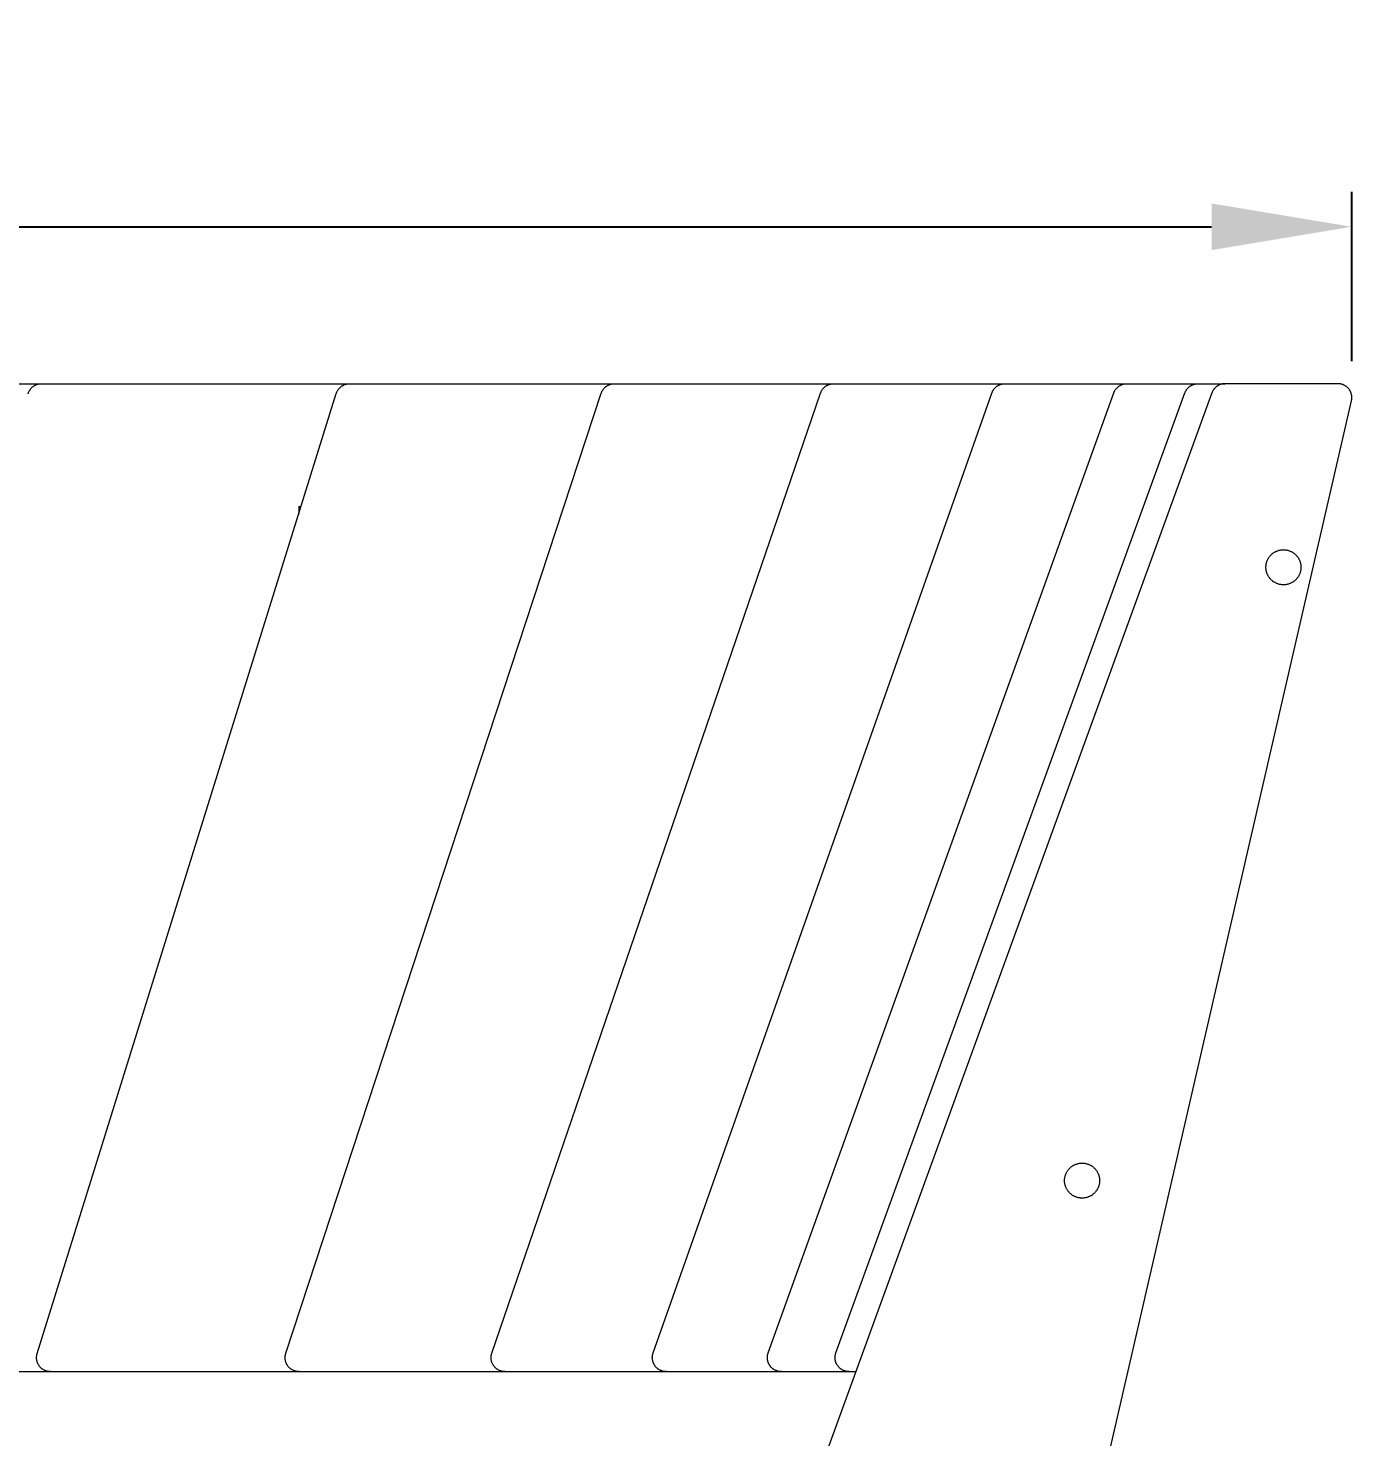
# Model space of a CAD drawing. Header units: millimetres. Extents: x -507 to 4570, y -12 to 3479.
# Drawn here: x 3964.7 to 4342.4, y 3077.3 to 3479.3 of the extents above; entities that cross this region are included whole.
import ezdxf

# ---------------------------------------------------------------- set-up
doc = ezdxf.new("R2010")
doc.units = ezdxf.units.MM
doc.layers.add('ZANO_R', color=7, linetype='Continuous', lineweight=0)
doc.layers.add('ZANO_W', color=1, linetype='Continuous', lineweight=0)
doc.styles.add('Arial', font='arial.ttf')
doc.styles.get("Standard").update_dxf_attribs({"font": 'ARIALUNI.TTF'})
doc.dimstyles.new('pl i ang', dxfattribs={"dimtxt": 50, "dimasz": 50, "dimexe": 1.25, "dimexo": 0.625, "dimgap": 10, "dimtad": 1, "dimtoh": 1, "dimtxsty": 'Standard', "dimcen": 2.5, "dimclrd": 1, "dimclre": 1, "dimclrt": 1, "dimadec": 0, "dimazin": 0, "dimtfac": 1, "dimtmove": 0, "dimatfit": 3, "dimfxl": 1, "dimarcsym": 1})

# ---------------------------------------------------------------- blocks, each defined once
blk = doc.blocks.new('*D456')
at = {"layer": 'ZANO_W', "color": 1, "lineweight": -2}
for p, q in [((2735.29, 3093.87), (2735.29, 3432.59)), ((4342.38, 3384.28), (4342.38, 3432.59)), ((2775.29, 3422.59), (4302.38, 3422.59))]:
    blk.add_line(p, q, dxfattribs=at)
at = {"layer": 'ZANO_W', "color": 1}
for points in [[(2775.29, 3429.25), (2775.29, 3415.92), (2735.29, 3422.59)], [(4302.38, 3415.92), (4302.38, 3429.25), (4342.38, 3422.59)]]:
    blk.add_solid(points, dxfattribs=at)
at = {"layer": 'ZANO_W', "color": 1, "insert": (3538.83, 3453.01), "char_height": 40, "attachment_point": 5, "style": 'Arial'}
blk.add_mtext('1607', dxfattribs=at)

msp = doc.modelspace()

# ---------------------------------------------------------------- linework, layer by layer
at = {"layer": 'ZANO_R'}
for p, q in [((3944.72, 3377.82), (3968.29, 3377.82)), ((3965.3, 3376.19), (3965.39, 3376.3)), ((3965.39, 3376.3), (3965.47, 3376.41)), ((3965.47, 3376.41), (3965.57, 3376.51)), ((3965.57, 3376.51), (3965.66, 3376.61)), ((3965.66, 3376.61), (3965.76, 3376.71)), ((3965.76, 3376.71), (3965.86, 3376.8)), ((3965.86, 3376.8), (3965.97, 3376.9)), ((3965.97, 3376.9), (3966.08, 3376.98)), ((3966.08, 3376.98), (3966.19, 3377.07)), ((3966.19, 3377.07), (3966.3, 3377.15)), ((3966.3, 3377.15), (3966.42, 3377.22)), ((3966.42, 3377.22), (3966.54, 3377.29)), ((3966.54, 3377.29), (3966.66, 3377.36)), ((3966.66, 3377.36), (3966.78, 3377.42)), ((3966.78, 3377.42), (3966.91, 3377.48)), ((3966.91, 3377.48), (3967.04, 3377.54)), ((3967.04, 3377.54), (3967.17, 3377.59)), ((3967.17, 3377.59), (3967.3, 3377.63)), ((3967.3, 3377.63), (3967.43, 3377.67)), ((3967.43, 3377.67), (3967.57, 3377.71)), ((3967.57, 3377.71), (3967.7, 3377.74)), ((3967.7, 3377.74), (3967.84, 3377.76)), ((3967.84, 3377.76), (3967.98, 3377.79)), ((3967.98, 3377.79), (3968.11, 3377.8)), ((3968.11, 3377.8), (3968.25, 3377.82)), ((3968.25, 3377.82), (3968.39, 3377.82)), ((3968.29, 3377.82), (3968.39, 3377.82)), ((3968.39, 3377.82), (3968.53, 3377.82)), ((3968.53, 3377.82), (4035.57, 3377.82)), ((4035.57, 3377.82), (4056.43, 3377.82)), ((4053.24, 3376.23), (4053.32, 3376.34)), ((4053.32, 3376.34), (4053.41, 3376.44)), ((4053.41, 3376.44), (4053.5, 3376.55)), ((4053.5, 3376.55), (4053.59, 3376.64)), ((4053.59, 3376.64), (4053.69, 3376.74)), ((4053.69, 3376.74), (4053.79, 3376.83)), ((4053.79, 3376.83), (4053.9, 3376.92)), ((4053.9, 3376.92), (4054.01, 3377.01)), ((4054.01, 3377.01), (4054.12, 3377.09)), ((4054.12, 3377.09), (4054.23, 3377.16)), ((4054.23, 3377.16), (4054.35, 3377.24)), ((4054.35, 3377.24), (4054.46, 3377.31)), ((4054.46, 3377.31), (4054.58, 3377.37)), ((4054.58, 3377.37), (4054.71, 3377.43)), ((4054.71, 3377.43), (4054.83, 3377.49)), ((4054.83, 3377.49), (4054.96, 3377.54)), ((4054.96, 3377.54), (4055.09, 3377.59)), ((4055.09, 3377.59), (4055.22, 3377.64)), ((4055.22, 3377.64), (4055.35, 3377.68)), ((4055.35, 3377.68), (4055.48, 3377.71)), ((4055.48, 3377.71), (4055.62, 3377.74)), ((4055.62, 3377.74), (4055.75, 3377.77)), ((4055.75, 3377.77), (4055.89, 3377.79)), ((4055.89, 3377.79), (4056.02, 3377.8)), ((4056.02, 3377.8), (4056.16, 3377.82)), ((4056.16, 3377.82), (4056.3, 3377.82)), ((4056.3, 3377.82), (4056.43, 3377.82)), ((4056.43, 3377.82), (4114.31, 3377.82)), ((4114.31, 3377.82), (4131.9, 3377.82)), ((4128.79, 3376.18), (4128.88, 3376.3)), ((4128.88, 3376.3), (4128.96, 3376.4)), ((4128.96, 3376.4), (4129.06, 3376.51)), ((4129.06, 3376.51), (4129.15, 3376.61)), ((4129.15, 3376.61), (4129.25, 3376.71)), ((4129.25, 3376.71), (4129.35, 3376.8)), ((4129.35, 3376.8), (4129.46, 3376.89)), ((4129.46, 3376.89), (4129.56, 3376.98)), ((4129.56, 3376.98), (4129.68, 3377.06)), ((4129.68, 3377.06), (4129.79, 3377.14)), ((4129.79, 3377.14), (4129.91, 3377.22)), ((4129.91, 3377.22), (4130.03, 3377.29)), ((4130.03, 3377.29), (4130.15, 3377.36)), ((4130.15, 3377.36), (4130.27, 3377.42)), ((4130.27, 3377.42), (4130.4, 3377.48)), ((4130.4, 3377.48), (4130.53, 3377.54)), ((4130.53, 3377.54), (4130.66, 3377.58)), ((4130.66, 3377.58), (4130.79, 3377.63)), ((4130.79, 3377.63), (4130.92, 3377.67)), ((4130.92, 3377.67), (4131.06, 3377.71)), ((4131.06, 3377.71), (4131.19, 3377.74)), ((4131.19, 3377.74), (4131.33, 3377.76)), ((4131.33, 3377.76), (4131.47, 3377.79)), ((4131.47, 3377.79), (4131.6, 3377.8)), ((4131.6, 3377.8), (4131.74, 3377.82)), ((4131.74, 3377.82), (4131.88, 3377.82)), ((4131.88, 3377.82), (4132.02, 3377.82)), ((4132.02, 3377.82), (4180.18, 3377.82)), ((4180.18, 3377.82), (4194.45, 3377.82)), ((4191.36, 3376.21), (4191.44, 3376.32)), ((4191.44, 3376.32), (4191.53, 3376.43)), ((4191.53, 3376.43), (4191.62, 3376.53)), ((4191.62, 3376.53), (4191.72, 3376.63)), ((4191.72, 3376.63), (4191.81, 3376.73)), ((4191.81, 3376.73), (4191.92, 3376.82)), ((4191.92, 3376.82), (4192.02, 3376.91)), ((4192.02, 3376.91), (4192.13, 3377)), ((4192.13, 3377), (4192.24, 3377.08)), ((4192.24, 3377.08), (4192.35, 3377.16)), ((4192.35, 3377.16), (4192.47, 3377.23)), ((4192.47, 3377.23), (4192.59, 3377.3)), ((4192.59, 3377.3), (4192.71, 3377.37)), ((4192.71, 3377.37), (4192.83, 3377.43)), ((4192.83, 3377.43), (4192.96, 3377.49)), ((4192.96, 3377.49), (4193.08, 3377.54)), ((4193.08, 3377.54), (4193.21, 3377.59)), ((4193.21, 3377.59), (4193.34, 3377.63)), ((4193.34, 3377.63), (4193.48, 3377.67)), ((4193.48, 3377.67), (4193.61, 3377.71)), ((4193.61, 3377.71), (4193.74, 3377.74)), ((4193.74, 3377.74), (4193.88, 3377.77)), ((4193.88, 3377.77), (4194.02, 3377.79)), ((4194.02, 3377.79), (4194.15, 3377.8)), ((4194.15, 3377.8), (4194.29, 3377.82)), ((4194.29, 3377.82), (4194.43, 3377.82)), ((4194.43, 3377.82), (4194.57, 3377.82)), ((4194.57, 3377.82), (4232.54, 3377.82)), ((4232.54, 3377.82), (4243.34, 3377.82)), ((4240.18, 3376.13), (4240.26, 3376.24)), ((4240.26, 3376.24), (4240.35, 3376.34)), ((4240.35, 3376.34), (4240.44, 3376.45)), ((4240.44, 3376.45), (4240.53, 3376.55)), ((4240.53, 3376.55), (4240.62, 3376.65)), ((4240.62, 3376.65), (4240.72, 3376.74)), ((4240.72, 3376.74), (4240.82, 3376.84)), ((4240.82, 3376.84), (4240.93, 3376.92)), ((4240.93, 3376.92), (4241.03, 3377.01)), ((4241.03, 3377.01), (4241.14, 3377.09)), ((4241.14, 3377.09), (4241.26, 3377.17)), ((4241.26, 3377.17), (4241.37, 3377.24)), ((4241.37, 3377.24), (4241.49, 3377.31)), ((4241.49, 3377.31), (4241.61, 3377.37)), ((4241.61, 3377.37), (4241.73, 3377.44)), ((4241.73, 3377.44), (4241.86, 3377.49)), ((4241.86, 3377.49), (4241.98, 3377.54)), ((4241.98, 3377.54), (4242.11, 3377.59)), ((4242.11, 3377.59), (4242.24, 3377.64)), ((4242.24, 3377.64), (4242.37, 3377.68)), ((4242.37, 3377.68), (4242.51, 3377.71)), ((4242.51, 3377.71), (4242.64, 3377.74)), ((4242.64, 3377.74), (4242.77, 3377.77)), ((4242.77, 3377.77), (4242.91, 3377.79)), ((4242.91, 3377.79), (4243.04, 3377.8)), ((4243.04, 3377.8), (4243.18, 3377.82)), ((4243.18, 3377.82), (4243.32, 3377.82)), ((4243.32, 3377.82), (4243.45, 3377.82)), ((4243.45, 3377.82), (4270.87, 3377.82)), ((4270.87, 3377.82), (4278.1, 3377.82)), ((4274.95, 3376.14), (4275.03, 3376.25)), ((4275.03, 3376.25), (4275.12, 3376.36)), ((4275.12, 3376.36), (4275.21, 3376.46)), ((4275.21, 3376.46), (4275.3, 3376.56)), ((4275.3, 3376.56), (4275.39, 3376.66)), ((4275.39, 3376.66), (4275.49, 3376.75)), ((4275.49, 3376.75), (4275.59, 3376.85)), ((4275.59, 3376.85), (4275.7, 3376.93)), ((4275.7, 3376.93), (4275.8, 3377.02)), ((4275.8, 3377.02), (4275.91, 3377.1)), ((4275.91, 3377.1), (4276.03, 3377.17)), ((4276.03, 3377.17), (4276.14, 3377.25)), ((4276.14, 3377.25), (4276.26, 3377.31)), ((4276.26, 3377.31), (4276.38, 3377.38)), ((4276.38, 3377.38), (4276.5, 3377.44)), ((4276.5, 3377.44), (4276.63, 3377.5)), ((4276.63, 3377.5), (4276.75, 3377.55)), ((4276.75, 3377.55), (4276.88, 3377.6)), ((4276.88, 3377.6), (4277.01, 3377.64)), ((4277.01, 3377.64), (4277.14, 3377.68)), ((4277.14, 3377.68), (4277.27, 3377.71)), ((4277.27, 3377.71), (4277.4, 3377.74)), ((4277.4, 3377.74), (4277.54, 3377.77)), ((4277.54, 3377.77), (4277.67, 3377.79)), ((4277.67, 3377.79), (4277.81, 3377.8)), ((4277.81, 3377.8), (4277.94, 3377.82)), ((4277.94, 3377.82), (4278.08, 3377.82)), ((4278.08, 3377.82), (4278.21, 3377.82)), ((4278.21, 3377.82), (4294.8, 3377.82)), ((4294.8, 3377.82), (4298.4, 3377.82)), ((4295.25, 3376.15), (4295.33, 3376.26)), ((4295.33, 3376.26), (4295.42, 3376.37)), ((4295.42, 3376.37), (4295.51, 3376.47)), ((4295.51, 3376.47), (4295.6, 3376.57)), ((4295.6, 3376.57), (4295.69, 3376.67)), ((4295.69, 3376.67), (4295.79, 3376.76)), ((4295.79, 3376.76), (4295.89, 3376.85)), ((4295.89, 3376.85), (4296, 3376.94)), ((4296, 3376.94), (4296.1, 3377.02)), ((4296.1, 3377.02), (4296.21, 3377.1)), ((4296.21, 3377.1), (4296.33, 3377.18)), ((4296.33, 3377.18), (4296.44, 3377.25)), ((4296.44, 3377.25), (4296.56, 3377.32)), ((4296.56, 3377.32), (4296.68, 3377.38)), ((4296.68, 3377.38), (4296.8, 3377.44)), ((4296.8, 3377.44), (4296.92, 3377.5)), ((4296.92, 3377.5), (4297.05, 3377.55)), ((4297.05, 3377.55), (4297.18, 3377.6)), ((4297.18, 3377.6), (4297.3, 3377.64)), ((4297.3, 3377.64), (4297.43, 3377.68)), ((4297.43, 3377.68), (4297.57, 3377.71)), ((4297.57, 3377.71), (4297.7, 3377.74)), ((4297.7, 3377.74), (4297.83, 3377.77)), ((4297.83, 3377.77), (4297.97, 3377.79)), ((4297.97, 3377.79), (4298.1, 3377.8)), ((4298.1, 3377.8), (4298.24, 3377.82)), ((4298.24, 3377.82), (4298.37, 3377.82)), ((4298.37, 3377.82), (4298.51, 3377.82)), ((4298.51, 3377.82), (4304.11, 3377.82)), ((4303.05, 3376.26), (4302.97, 3376.15)), ((4303.13, 3376.37), (4303.05, 3376.26)), ((4303.22, 3376.47), (4303.13, 3376.37)), ((4303.31, 3376.57), (4303.22, 3376.47)), ((4303.41, 3376.67), (4303.31, 3376.57)), ((4303.5, 3376.76), (4303.41, 3376.67)), ((4303.6, 3376.85), (4303.5, 3376.76)), ((4303.71, 3376.94), (4303.6, 3376.85)), ((4303.82, 3377.02), (4303.71, 3376.94)), ((4303.93, 3377.1), (4303.82, 3377.02)), ((4304.04, 3377.18), (4303.93, 3377.1)), ((4304.15, 3377.25), (4304.04, 3377.18)), ((4304.11, 3377.82), (4306.22, 3377.82)), ((4304.27, 3377.32), (4304.15, 3377.25)), ((4304.39, 3377.38), (4304.27, 3377.32)), ((4304.51, 3377.44), (4304.39, 3377.38)), ((4304.64, 3377.5), (4304.51, 3377.44)), ((4304.76, 3377.55), (4304.64, 3377.5)), ((4304.89, 3377.6), (4304.76, 3377.55)), ((4305.02, 3377.64), (4304.89, 3377.6)), ((4305.15, 3377.68), (4305.02, 3377.64)), ((4305.28, 3377.71), (4305.15, 3377.68)), ((4305.41, 3377.74), (4305.28, 3377.71)), ((4305.54, 3377.77), (4305.41, 3377.74)), ((4305.68, 3377.79), (4305.54, 3377.77)), ((4305.81, 3377.8), (4305.68, 3377.79)), ((4305.95, 3377.82), (4305.81, 3377.8)), ((4306.08, 3377.82), (4305.95, 3377.82)), ((4306.22, 3377.82), (4306.08, 3377.82)), ((4338.39, 3377.82), (4306.22, 3377.82)), ((4338.53, 3377.82), (4338.39, 3377.82)), ((4338.67, 3377.82), (4338.53, 3377.82)), ((4338.81, 3377.8), (4338.67, 3377.82)), ((4338.95, 3377.79), (4338.81, 3377.8)), ((4339.08, 3377.77), (4338.95, 3377.79)), ((4339.22, 3377.74), (4339.08, 3377.77)), ((4339.35, 3377.71), (4339.22, 3377.74)), ((4339.49, 3377.67), (4339.35, 3377.71)), ((4339.62, 3377.63), (4339.49, 3377.67)), ((4339.75, 3377.59), (4339.62, 3377.63)), ((4339.88, 3377.54), (4339.75, 3377.59)), ((4340.01, 3377.49), (4339.88, 3377.54)), ((4340.13, 3377.43), (4340.01, 3377.49)), ((4340.25, 3377.37), (4340.13, 3377.43)), ((4340.38, 3377.3), (4340.25, 3377.37)), ((4340.49, 3377.23), (4340.38, 3377.3)), ((4340.61, 3377.15), (4340.49, 3377.23)), ((4340.73, 3377.08), (4340.61, 3377.15)), ((4340.84, 3376.99), (4340.73, 3377.08)), ((4340.94, 3376.91), (4340.84, 3376.99)), ((4341.05, 3376.82), (4340.94, 3376.91)), ((4341.15, 3376.72), (4341.05, 3376.82)), ((4341.25, 3376.63), (4341.15, 3376.72)), ((4341.34, 3376.53), (4341.25, 3376.63)), ((4341.44, 3376.42), (4341.34, 3376.53)), ((4341.52, 3376.32), (4341.44, 3376.42)), ((4341.61, 3376.21), (4341.52, 3376.32)), ((3964.69, 3374.94), (3964.73, 3375.08)), ((3964.73, 3375.08), (3964.78, 3375.21)), ((3964.78, 3375.21), (3964.83, 3375.34)), ((3964.83, 3375.34), (3964.88, 3375.47)), ((3964.88, 3375.47), (3964.94, 3375.59)), ((3964.94, 3375.59), (3965.01, 3375.72)), ((3965.01, 3375.72), (3965.07, 3375.84)), ((3965.07, 3375.84), (3965.15, 3375.96)), ((3965.15, 3375.96), (3965.22, 3376.07)), ((3965.22, 3376.07), (3965.3, 3376.19)), ((3967.26, 3101.11), (4052.61, 3375.01)), ((4038.21, 3101.17), (4128.22, 3375.07)), ((4052.61, 3375.01), (4052.66, 3375.15)), ((4052.66, 3375.15), (4052.7, 3375.27)), ((4052.7, 3375.27), (4052.76, 3375.4)), ((4052.76, 3375.4), (4052.81, 3375.53)), ((4052.81, 3375.53), (4052.87, 3375.65)), ((4052.87, 3375.65), (4052.94, 3375.77)), ((4052.94, 3375.77), (4053.01, 3375.89)), ((4053.01, 3375.89), (4053.08, 3376)), ((4053.08, 3376), (4053.16, 3376.12)), ((4053.16, 3376.12), (4053.24, 3376.23)), ((4096.99, 3101.21), (4190.78, 3375.12)), ((4128.22, 3375.07), (4128.27, 3375.21)), ((4128.27, 3375.21), (4128.32, 3375.33)), ((4128.32, 3375.33), (4128.37, 3375.46)), ((4128.37, 3375.46), (4128.43, 3375.59)), ((4128.43, 3375.59), (4128.5, 3375.71)), ((4128.5, 3375.71), (4128.56, 3375.83)), ((4128.56, 3375.83), (4128.64, 3375.95)), ((4128.64, 3375.95), (4128.71, 3376.07)), ((4128.71, 3376.07), (4128.79, 3376.18)), ((4143.02, 3101.25), (4239.68, 3375.16)), ((4302.46, 3375.19), (4159.29, 2981.82)), ((4159.29, 2577.82), (4342.29, 3372.93)), ((4175.86, 3101.27), (4274.45, 3375.18)), ((4190.78, 3375.12), (4190.83, 3375.25)), ((4190.83, 3375.25), (4190.88, 3375.38)), ((4190.88, 3375.38), (4190.93, 3375.5)), ((4190.93, 3375.5), (4190.99, 3375.63)), ((4190.99, 3375.63), (4191.06, 3375.75)), ((4191.06, 3375.75), (4191.13, 3375.87)), ((4191.13, 3375.87), (4191.2, 3375.99)), ((4191.2, 3375.99), (4191.28, 3376.1)), ((4191.28, 3376.1), (4191.36, 3376.21)), ((4195.18, 3101.28), (4294.75, 3375.19)), ((4239.68, 3375.16), (4239.73, 3375.28)), ((4239.73, 3375.28), (4239.78, 3375.41)), ((4239.78, 3375.41), (4239.84, 3375.54)), ((4239.84, 3375.54), (4239.9, 3375.66)), ((4239.9, 3375.66), (4239.96, 3375.78)), ((4239.96, 3375.78), (4240.03, 3375.9)), ((4240.03, 3375.9), (4240.11, 3376.01)), ((4240.11, 3376.01), (4240.18, 3376.13)), ((4274.45, 3375.18), (4274.5, 3375.31)), ((4274.5, 3375.31), (4274.55, 3375.43)), ((4274.55, 3375.43), (4274.61, 3375.56)), ((4274.61, 3375.56), (4274.67, 3375.68)), ((4274.67, 3375.68), (4274.73, 3375.8)), ((4274.73, 3375.8), (4274.8, 3375.91)), ((4274.8, 3375.91), (4274.88, 3376.03)), ((4274.88, 3376.03), (4274.95, 3376.14)), ((4294.75, 3375.19), (4294.8, 3375.32)), ((4294.8, 3375.32), (4294.85, 3375.44)), ((4294.85, 3375.44), (4294.91, 3375.57)), ((4294.91, 3375.57), (4294.97, 3375.69)), ((4294.97, 3375.69), (4295.03, 3375.81)), ((4295.03, 3375.81), (4295.1, 3375.92)), ((4295.1, 3375.92), (4295.18, 3376.04)), ((4295.18, 3376.04), (4295.25, 3376.15)), ((4302.51, 3375.32), (4302.46, 3375.19)), ((4302.56, 3375.44), (4302.51, 3375.32)), ((4302.62, 3375.57), (4302.56, 3375.44)), ((4302.68, 3375.69), (4302.62, 3375.57)), ((4302.75, 3375.81), (4302.68, 3375.69)), ((4302.82, 3375.92), (4302.75, 3375.81)), ((4302.89, 3376.04), (4302.82, 3375.92)), ((4302.97, 3376.15), (4302.89, 3376.04)), ((4341.69, 3376.09), (4341.61, 3376.21)), ((4341.76, 3375.98), (4341.69, 3376.09)), ((4341.84, 3375.86), (4341.76, 3375.98)), ((4341.91, 3375.74), (4341.84, 3375.86)), ((4341.97, 3375.62), (4341.91, 3375.74)), ((4342.03, 3375.49), (4341.97, 3375.62)), ((4342.08, 3375.37), (4342.03, 3375.49)), ((4342.14, 3375.24), (4342.08, 3375.37)), ((4342.18, 3375.11), (4342.14, 3375.24)), ((4342.22, 3374.98), (4342.18, 3375.11)), ((4342.26, 3374.84), (4342.22, 3374.98)), ((4342.3, 3374.71), (4342.26, 3374.84)), ((4342.29, 3372.93), (4342.32, 3373.06)), ((4342.32, 3374.57), (4342.3, 3374.71)), ((4342.35, 3374.44), (4342.32, 3374.57)), ((4342.32, 3373.06), (4342.34, 3373.2)), ((4342.34, 3373.2), (4342.36, 3373.34)), ((4342.37, 3374.3), (4342.35, 3374.44)), ((4342.36, 3373.34), (4342.38, 3373.47)), ((4342.38, 3374.16), (4342.37, 3374.3)), ((4342.39, 3374.03), (4342.38, 3374.16)), ((4342.38, 3373.47), (4342.39, 3373.61)), ((4342.39, 3373.89), (4342.39, 3374.03)), ((4342.39, 3373.75), (4342.39, 3373.89)), ((4342.39, 3373.61), (4342.39, 3373.75)), ((4041.89, 3342.82), (4041.89, 3340.6)), ((4041.89, 3342.82), (4042.58, 3342.82)), ((4318.54, 3327.91), (4318.62, 3328.06)), ((4318.62, 3328.06), (4318.72, 3328.21)), ((4318.72, 3328.21), (4318.82, 3328.35)), ((4318.82, 3328.35), (4318.92, 3328.49)), ((4318.92, 3328.49), (4319.03, 3328.62)), ((4319.03, 3328.62), (4319.14, 3328.75)), ((4319.14, 3328.75), (4319.26, 3328.88)), ((4319.26, 3328.88), (4319.38, 3329)), ((4319.38, 3329), (4319.5, 3329.12)), ((4319.5, 3329.12), (4319.63, 3329.24)), ((4319.63, 3329.24), (4319.76, 3329.35)), ((4319.76, 3329.35), (4319.9, 3329.45)), ((4319.9, 3329.45), (4320.04, 3329.55)), ((4320.04, 3329.55), (4320.18, 3329.65)), ((4320.18, 3329.65), (4320.33, 3329.74)), ((4320.33, 3329.74), (4320.48, 3329.82)), ((4320.48, 3329.82), (4320.63, 3329.9)), ((4320.63, 3329.9), (4320.79, 3329.98)), ((4320.79, 3329.98), (4320.95, 3330.05)), ((4320.95, 3330.05), (4321.11, 3330.11)), ((4321.11, 3330.11), (4321.27, 3330.17)), ((4321.27, 3330.17), (4321.43, 3330.22)), ((4321.43, 3330.22), (4321.6, 3330.27)), ((4321.6, 3330.27), (4321.77, 3330.31)), ((4321.77, 3330.31), (4321.94, 3330.35)), ((4321.94, 3330.35), (4322.11, 3330.38)), ((4322.11, 3330.38), (4322.28, 3330.4)), ((4322.28, 3330.4), (4322.45, 3330.42)), ((4322.45, 3330.42), (4322.62, 3330.43)), ((4322.62, 3330.43), (4322.79, 3330.44)), ((4322.79, 3330.44), (4322.97, 3330.44)), ((4322.97, 3330.44), (4323.14, 3330.43)), ((4323.14, 3330.43), (4323.31, 3330.42)), ((4323.31, 3330.42), (4323.48, 3330.4)), ((4323.48, 3330.4), (4323.65, 3330.38)), ((4323.65, 3330.38), (4323.82, 3330.35)), ((4323.82, 3330.35), (4323.99, 3330.31)), ((4323.99, 3330.31), (4324.16, 3330.27)), ((4324.16, 3330.27), (4324.33, 3330.22)), ((4324.33, 3330.22), (4324.49, 3330.17)), ((4324.49, 3330.17), (4324.65, 3330.11)), ((4324.65, 3330.11), (4324.81, 3330.05)), ((4324.81, 3330.05), (4324.97, 3329.98)), ((4324.97, 3329.98), (4325.13, 3329.9)), ((4325.13, 3329.9), (4325.28, 3329.82)), ((4325.28, 3329.82), (4325.43, 3329.74)), ((4325.43, 3329.74), (4325.58, 3329.65)), ((4325.58, 3329.65), (4325.72, 3329.55)), ((4325.72, 3329.55), (4325.86, 3329.45)), ((4325.86, 3329.45), (4326, 3329.35)), ((4326, 3329.35), (4326.13, 3329.24)), ((4326.13, 3329.24), (4326.26, 3329.12)), ((4326.26, 3329.12), (4326.39, 3329)), ((4326.39, 3329), (4326.51, 3328.88)), ((4326.51, 3328.88), (4326.62, 3328.75)), ((4326.62, 3328.75), (4326.74, 3328.62)), ((4326.74, 3328.62), (4326.84, 3328.49)), ((4326.84, 3328.49), (4326.95, 3328.35)), ((4326.95, 3328.35), (4327.04, 3328.21)), ((4327.04, 3328.21), (4327.14, 3328.06)), ((4327.14, 3328.06), (4327.23, 3327.91)), ((4317.88, 3325.61), (4317.89, 3325.78)), ((4317.88, 3325.44), (4317.88, 3325.61)), ((4317.88, 3325.26), (4317.88, 3325.44)), ((4317.89, 3325.09), (4317.88, 3325.26)), ((4317.89, 3325.78), (4317.91, 3325.95)), ((4317.91, 3324.92), (4317.89, 3325.09)), ((4317.91, 3325.95), (4317.93, 3326.13)), ((4317.93, 3324.75), (4317.91, 3324.92)), ((4317.93, 3326.13), (4317.96, 3326.3)), ((4317.96, 3324.58), (4317.93, 3324.75)), ((4317.96, 3326.3), (4317.99, 3326.47)), ((4317.99, 3324.41), (4317.96, 3324.58)), ((4317.99, 3326.47), (4318.03, 3326.63)), ((4318.03, 3324.24), (4317.99, 3324.41)), ((4318.03, 3326.63), (4318.07, 3326.8)), ((4318.07, 3324.07), (4318.03, 3324.24)), ((4318.07, 3326.8), (4318.12, 3326.97)), ((4318.12, 3323.91), (4318.07, 3324.07)), ((4318.12, 3326.97), (4318.18, 3327.13)), ((4318.18, 3327.13), (4318.24, 3327.29)), ((4318.24, 3327.29), (4318.3, 3327.45)), ((4318.3, 3327.45), (4318.38, 3327.61)), ((4318.38, 3327.61), (4318.45, 3327.76)), ((4318.45, 3327.76), (4318.54, 3327.91)), ((4327.23, 3327.91), (4327.31, 3327.76)), ((4327.31, 3327.76), (4327.39, 3327.61)), ((4327.39, 3327.61), (4327.46, 3327.45)), ((4327.46, 3327.45), (4327.52, 3327.29)), ((4327.52, 3327.29), (4327.59, 3327.13)), ((4327.59, 3327.13), (4327.64, 3326.97)), ((4327.64, 3326.97), (4327.69, 3326.8)), ((4327.69, 3324.07), (4327.64, 3323.91)), ((4327.69, 3326.8), (4327.74, 3326.63)), ((4327.74, 3324.24), (4327.69, 3324.07)), ((4327.74, 3326.63), (4327.77, 3326.47)), ((4327.77, 3324.41), (4327.74, 3324.24)), ((4327.77, 3326.47), (4327.81, 3326.3)), ((4327.81, 3324.58), (4327.77, 3324.41)), ((4327.81, 3326.3), (4327.83, 3326.13)), ((4327.83, 3324.75), (4327.81, 3324.58)), ((4327.83, 3326.13), (4327.85, 3325.95)), ((4327.85, 3324.92), (4327.83, 3324.75)), ((4327.85, 3325.95), (4327.87, 3325.78)), ((4327.87, 3325.09), (4327.85, 3324.92)), ((4327.87, 3325.78), (4327.88, 3325.61)), ((4327.88, 3325.26), (4327.87, 3325.09)), ((4327.88, 3325.61), (4327.88, 3325.44)), ((4327.88, 3325.44), (4327.88, 3325.26)), ((4318.18, 3323.75), (4318.12, 3323.91)), ((4318.24, 3323.58), (4318.18, 3323.75)), ((4318.3, 3323.42), (4318.24, 3323.58)), ((4318.38, 3323.27), (4318.3, 3323.42)), ((4318.45, 3323.11), (4318.38, 3323.27)), ((4318.54, 3322.96), (4318.45, 3323.11)), ((4318.62, 3322.81), (4318.54, 3322.96)), ((4318.72, 3322.67), (4318.62, 3322.81)), ((4318.82, 3322.53), (4318.72, 3322.67)), ((4318.92, 3322.39), (4318.82, 3322.53)), ((4319.03, 3322.25), (4318.92, 3322.39)), ((4319.14, 3322.12), (4319.03, 3322.25)), ((4319.26, 3321.99), (4319.14, 3322.12)), ((4319.38, 3321.87), (4319.26, 3321.99)), ((4319.5, 3321.75), (4319.38, 3321.87)), ((4319.63, 3321.64), (4319.5, 3321.75)), ((4319.76, 3321.53), (4319.63, 3321.64)), ((4319.9, 3321.42), (4319.76, 3321.53)), ((4320.04, 3321.32), (4319.9, 3321.42)), ((4320.18, 3321.23), (4320.04, 3321.32)), ((4320.33, 3321.14), (4320.18, 3321.23)), ((4320.48, 3321.05), (4320.33, 3321.14)), ((4320.63, 3320.97), (4320.48, 3321.05)), ((4320.79, 3320.9), (4320.63, 3320.97)), ((4320.95, 3320.83), (4320.79, 3320.9)), ((4321.11, 3320.76), (4320.95, 3320.83)), ((4321.27, 3320.7), (4321.11, 3320.76)), ((4321.43, 3320.65), (4321.27, 3320.7)), ((4321.6, 3320.6), (4321.43, 3320.65)), ((4321.77, 3320.56), (4321.6, 3320.6)), ((4321.94, 3320.53), (4321.77, 3320.56)), ((4322.11, 3320.5), (4321.94, 3320.53)), ((4322.28, 3320.47), (4322.11, 3320.5)), ((4322.45, 3320.46), (4322.28, 3320.47)), ((4322.62, 3320.44), (4322.45, 3320.46)), ((4322.79, 3320.44), (4322.62, 3320.44)), ((4322.97, 3320.44), (4322.79, 3320.44)), ((4323.14, 3320.44), (4322.97, 3320.44)), ((4323.31, 3320.46), (4323.14, 3320.44)), ((4323.48, 3320.47), (4323.31, 3320.46)), ((4323.65, 3320.5), (4323.48, 3320.47)), ((4323.82, 3320.53), (4323.65, 3320.5)), ((4323.99, 3320.56), (4323.82, 3320.53)), ((4324.16, 3320.6), (4323.99, 3320.56)), ((4324.33, 3320.65), (4324.16, 3320.6)), ((4324.49, 3320.7), (4324.33, 3320.65)), ((4324.65, 3320.76), (4324.49, 3320.7)), ((4324.81, 3320.83), (4324.65, 3320.76)), ((4324.97, 3320.9), (4324.81, 3320.83)), ((4325.13, 3320.97), (4324.97, 3320.9)), ((4325.28, 3321.05), (4325.13, 3320.97)), ((4325.43, 3321.14), (4325.28, 3321.05)), ((4325.58, 3321.23), (4325.43, 3321.14)), ((4325.72, 3321.32), (4325.58, 3321.23)), ((4325.86, 3321.42), (4325.72, 3321.32)), ((4326, 3321.53), (4325.86, 3321.42)), ((4326.13, 3321.64), (4326, 3321.53)), ((4326.26, 3321.75), (4326.13, 3321.64)), ((4326.39, 3321.87), (4326.26, 3321.75)), ((4326.51, 3321.99), (4326.39, 3321.87)), ((4326.62, 3322.12), (4326.51, 3321.99)), ((4326.74, 3322.25), (4326.62, 3322.12)), ((4326.84, 3322.39), (4326.74, 3322.25)), ((4326.95, 3322.53), (4326.84, 3322.39)), ((4327.04, 3322.67), (4326.95, 3322.53)), ((4327.14, 3322.81), (4327.04, 3322.67)), ((4327.23, 3322.96), (4327.14, 3322.81)), ((4327.31, 3323.11), (4327.23, 3322.96)), ((4327.39, 3323.27), (4327.31, 3323.11)), ((4327.46, 3323.42), (4327.39, 3323.27)), ((4327.52, 3323.58), (4327.46, 3323.42)), ((4327.59, 3323.75), (4327.52, 3323.58)), ((4327.64, 3323.91), (4327.59, 3323.75)), ((4263.82, 3155.16), (4263.98, 3155.22)), ((4263.98, 3155.22), (4264.15, 3155.26)), ((4264.15, 3155.26), (4264.32, 3155.31)), ((4264.32, 3155.31), (4264.48, 3155.34)), ((4264.48, 3155.34), (4264.65, 3155.37)), ((4264.65, 3155.37), (4264.83, 3155.39)), ((4264.83, 3155.39), (4265, 3155.41)), ((4265, 3155.41), (4265.17, 3155.42)), ((4265.17, 3155.42), (4265.34, 3155.43)), ((4265.34, 3155.43), (4265.51, 3155.43)), ((4265.51, 3155.43), (4265.69, 3155.42)), ((4265.69, 3155.42), (4265.86, 3155.41)), ((4265.86, 3155.41), (4266.03, 3155.39)), ((4266.03, 3155.39), (4266.2, 3155.37)), ((4266.2, 3155.37), (4266.37, 3155.34)), ((4266.37, 3155.34), (4266.54, 3155.31)), ((4266.54, 3155.31), (4266.71, 3155.26)), ((4266.71, 3155.26), (4266.87, 3155.22)), ((4266.87, 3155.22), (4267.04, 3155.16)), ((4260.48, 3151.12), (4260.5, 3151.29)), ((4260.5, 3151.29), (4260.53, 3151.46)), ((4260.53, 3151.46), (4260.57, 3151.63)), ((4260.57, 3151.63), (4260.62, 3151.79)), ((4260.62, 3151.79), (4260.67, 3151.96)), ((4260.67, 3151.96), (4260.72, 3152.12)), ((4260.72, 3152.12), (4260.78, 3152.28)), ((4260.78, 3152.28), (4260.85, 3152.44)), ((4260.85, 3152.44), (4260.92, 3152.6)), ((4260.92, 3152.6), (4261, 3152.75)), ((4261, 3152.75), (4261.08, 3152.91)), ((4261.08, 3152.91), (4261.17, 3153.05)), ((4261.17, 3153.05), (4261.26, 3153.2)), ((4261.26, 3153.2), (4261.36, 3153.34)), ((4261.36, 3153.34), (4261.47, 3153.48)), ((4261.47, 3153.48), (4261.57, 3153.62)), ((4261.57, 3153.62), (4261.69, 3153.75)), ((4261.69, 3153.75), (4261.8, 3153.87)), ((4261.8, 3153.87), (4261.92, 3154)), ((4261.92, 3154), (4262.05, 3154.12)), ((4262.05, 3154.12), (4262.18, 3154.23)), ((4262.18, 3154.23), (4262.31, 3154.34)), ((4262.31, 3154.34), (4262.45, 3154.45)), ((4262.45, 3154.45), (4262.59, 3154.55)), ((4262.59, 3154.55), (4262.73, 3154.64)), ((4262.73, 3154.64), (4262.88, 3154.73)), ((4262.88, 3154.73), (4263.03, 3154.82)), ((4263.03, 3154.82), (4263.18, 3154.9)), ((4263.18, 3154.9), (4263.34, 3154.97)), ((4263.34, 3154.97), (4263.49, 3155.04)), ((4263.49, 3155.04), (4263.65, 3155.11)), ((4263.65, 3155.11), (4263.82, 3155.16)), ((4267.04, 3155.16), (4267.2, 3155.11)), ((4267.2, 3155.11), (4267.36, 3155.04)), ((4267.36, 3155.04), (4267.52, 3154.97)), ((4267.52, 3154.97), (4267.67, 3154.9)), ((4267.67, 3154.9), (4267.83, 3154.82)), ((4267.83, 3154.82), (4267.98, 3154.73)), ((4267.98, 3154.73), (4268.12, 3154.64)), ((4268.12, 3154.64), (4268.27, 3154.55)), ((4268.27, 3154.55), (4268.41, 3154.45)), ((4268.41, 3154.45), (4268.55, 3154.34)), ((4268.55, 3154.34), (4268.68, 3154.23)), ((4268.68, 3154.23), (4268.81, 3154.12)), ((4268.81, 3154.12), (4268.93, 3154)), ((4268.93, 3154), (4269.05, 3153.87)), ((4269.05, 3153.87), (4269.17, 3153.75)), ((4269.17, 3153.75), (4269.28, 3153.62)), ((4269.28, 3153.62), (4269.39, 3153.48)), ((4269.39, 3153.48), (4269.49, 3153.34)), ((4269.49, 3153.34), (4269.59, 3153.2)), ((4269.59, 3153.2), (4269.68, 3153.05)), ((4269.68, 3153.05), (4269.77, 3152.91)), ((4269.77, 3152.91), (4269.86, 3152.75)), ((4269.86, 3152.75), (4269.93, 3152.6)), ((4269.93, 3152.6), (4270, 3152.44)), ((4270, 3152.44), (4270.07, 3152.28)), ((4270.07, 3152.28), (4270.13, 3152.12)), ((4270.13, 3152.12), (4270.19, 3151.96)), ((4270.19, 3151.96), (4270.24, 3151.79)), ((4270.24, 3151.79), (4270.28, 3151.63)), ((4270.28, 3151.63), (4270.32, 3151.46)), ((4270.32, 3151.46), (4270.35, 3151.29)), ((4270.35, 3151.29), (4270.38, 3151.12)), ((4260.43, 3150.6), (4260.44, 3150.78)), ((4260.43, 3150.43), (4260.43, 3150.6)), ((4260.43, 3150.26), (4260.43, 3150.43)), ((4260.44, 3150.09), (4260.43, 3150.26)), ((4260.44, 3150.78), (4260.45, 3150.95)), ((4260.45, 3149.91), (4260.44, 3150.09)), ((4260.45, 3150.95), (4260.48, 3151.12)), ((4260.48, 3149.74), (4260.45, 3149.91)), ((4260.5, 3149.57), (4260.48, 3149.74)), ((4260.53, 3149.4), (4260.5, 3149.57)), ((4260.57, 3149.23), (4260.53, 3149.4)), ((4260.62, 3149.07), (4260.57, 3149.23)), ((4260.67, 3148.9), (4260.62, 3149.07)), ((4260.72, 3148.74), (4260.67, 3148.9)), ((4260.78, 3148.58), (4260.72, 3148.74)), ((4260.85, 3148.42), (4260.78, 3148.58)), ((4260.92, 3148.26), (4260.85, 3148.42)), ((4261, 3148.11), (4260.92, 3148.26)), ((4261.08, 3147.96), (4261, 3148.11)), ((4261.17, 3147.81), (4261.08, 3147.96)), ((4261.26, 3147.66), (4261.17, 3147.81)), ((4261.36, 3147.52), (4261.26, 3147.66)), ((4261.47, 3147.38), (4261.36, 3147.52)), ((4261.57, 3147.25), (4261.47, 3147.38)), ((4261.69, 3147.12), (4261.57, 3147.25)), ((4269.28, 3147.25), (4269.17, 3147.12)), ((4269.39, 3147.38), (4269.28, 3147.25)), ((4269.49, 3147.52), (4269.39, 3147.38)), ((4269.59, 3147.66), (4269.49, 3147.52)), ((4269.68, 3147.81), (4269.59, 3147.66)), ((4269.77, 3147.96), (4269.68, 3147.81)), ((4269.86, 3148.11), (4269.77, 3147.96)), ((4269.93, 3148.26), (4269.86, 3148.11)), ((4270, 3148.42), (4269.93, 3148.26)), ((4270.07, 3148.58), (4270, 3148.42)), ((4270.13, 3148.74), (4270.07, 3148.58)), ((4270.19, 3148.9), (4270.13, 3148.74)), ((4270.24, 3149.07), (4270.19, 3148.9)), ((4270.28, 3149.23), (4270.24, 3149.07)), ((4270.32, 3149.4), (4270.28, 3149.23)), ((4270.35, 3149.57), (4270.32, 3149.4)), ((4270.38, 3149.74), (4270.35, 3149.57)), ((4270.38, 3151.12), (4270.4, 3150.95)), ((4270.4, 3149.91), (4270.38, 3149.74)), ((4270.4, 3150.95), (4270.42, 3150.78)), ((4270.42, 3150.09), (4270.4, 3149.91)), ((4270.42, 3150.78), (4270.42, 3150.6)), ((4270.42, 3150.6), (4270.43, 3150.43)), ((4270.43, 3150.43), (4270.42, 3150.26)), ((4270.42, 3150.26), (4270.42, 3150.09)), ((4261.8, 3146.99), (4261.69, 3147.12)), ((4261.92, 3146.87), (4261.8, 3146.99)), ((4262.05, 3146.75), (4261.92, 3146.87)), ((4262.18, 3146.63), (4262.05, 3146.75)), ((4262.31, 3146.52), (4262.18, 3146.63)), ((4262.45, 3146.42), (4262.31, 3146.52)), ((4262.59, 3146.32), (4262.45, 3146.42)), ((4262.73, 3146.22), (4262.59, 3146.32)), ((4262.88, 3146.13), (4262.73, 3146.22)), ((4263.03, 3146.04), (4262.88, 3146.13)), ((4263.18, 3145.96), (4263.03, 3146.04)), ((4263.34, 3145.89), (4263.18, 3145.96)), ((4263.49, 3145.82), (4263.34, 3145.89)), ((4263.65, 3145.76), (4263.49, 3145.82)), ((4263.82, 3145.7), (4263.65, 3145.76)), ((4263.98, 3145.65), (4263.82, 3145.7)), ((4264.15, 3145.6), (4263.98, 3145.65)), ((4264.32, 3145.56), (4264.15, 3145.6)), ((4264.48, 3145.52), (4264.32, 3145.56)), ((4264.65, 3145.49), (4264.48, 3145.52)), ((4264.83, 3145.47), (4264.65, 3145.49)), ((4265, 3145.45), (4264.83, 3145.47)), ((4265.17, 3145.44), (4265, 3145.45)), ((4265.34, 3145.43), (4265.17, 3145.44)), ((4265.51, 3145.43), (4265.34, 3145.43)), ((4265.69, 3145.44), (4265.51, 3145.43)), ((4265.86, 3145.45), (4265.69, 3145.44)), ((4266.03, 3145.47), (4265.86, 3145.45)), ((4266.2, 3145.49), (4266.03, 3145.47)), ((4266.37, 3145.52), (4266.2, 3145.49)), ((4266.54, 3145.56), (4266.37, 3145.52)), ((4266.71, 3145.6), (4266.54, 3145.56)), ((4266.87, 3145.65), (4266.71, 3145.6)), ((4267.04, 3145.7), (4266.87, 3145.65)), ((4267.2, 3145.76), (4267.04, 3145.7)), ((4267.36, 3145.82), (4267.2, 3145.76)), ((4267.52, 3145.89), (4267.36, 3145.82)), ((4267.67, 3145.96), (4267.52, 3145.89)), ((4267.83, 3146.04), (4267.67, 3145.96)), ((4267.98, 3146.13), (4267.83, 3146.04)), ((4268.12, 3146.22), (4267.98, 3146.13)), ((4268.27, 3146.32), (4268.12, 3146.22)), ((4268.41, 3146.42), (4268.27, 3146.32)), ((4268.55, 3146.52), (4268.41, 3146.42)), ((4268.68, 3146.63), (4268.55, 3146.52)), ((4268.81, 3146.75), (4268.68, 3146.63)), ((4268.93, 3146.87), (4268.81, 3146.75)), ((4269.05, 3146.99), (4268.93, 3146.87)), ((4269.17, 3147.12), (4269.05, 3146.99)), ((3967.08, 3100.02), (3967.09, 3100.15)), ((3967.08, 3099.88), (3967.08, 3100.02)), ((3967.09, 3099.74), (3967.08, 3099.88)), ((3967.09, 3100.15), (3967.1, 3100.29)), ((3967.1, 3099.6), (3967.09, 3099.74)), ((3967.1, 3100.29), (3967.12, 3100.43)), ((3967.11, 3099.46), (3967.1, 3099.6)), ((3967.13, 3099.32), (3967.11, 3099.46)), ((3967.12, 3100.43), (3967.14, 3100.57)), ((3967.15, 3099.19), (3967.13, 3099.32)), ((3967.14, 3100.57), (3967.16, 3100.7)), ((3967.18, 3099.05), (3967.15, 3099.19)), ((3967.16, 3100.7), (3967.19, 3100.84)), ((3967.21, 3098.92), (3967.18, 3099.05)), ((3967.19, 3100.84), (3967.22, 3100.97)), ((3967.25, 3098.78), (3967.21, 3098.92)), ((3967.22, 3100.97), (3967.26, 3101.11)), ((4038.01, 3099.95), (4038.02, 3100.09)), ((4038.02, 3099.81), (4038.01, 3099.95)), ((4038.02, 3100.09), (4038.03, 3100.23)), ((4038.02, 3099.68), (4038.02, 3099.81)), ((4038.03, 3099.54), (4038.02, 3099.68)), ((4038.03, 3100.23), (4038.04, 3100.36)), ((4038.05, 3099.4), (4038.03, 3099.54)), ((4038.04, 3100.36), (4038.06, 3100.5)), ((4038.07, 3099.27), (4038.05, 3099.4)), ((4038.06, 3100.5), (4038.08, 3100.63)), ((4038.09, 3099.13), (4038.07, 3099.27)), ((4038.08, 3100.63), (4038.11, 3100.77)), ((4038.12, 3099), (4038.09, 3099.13)), ((4038.11, 3100.77), (4038.14, 3100.9)), ((4038.16, 3098.86), (4038.12, 3099)), ((4038.14, 3100.9), (4038.17, 3101.03)), ((4038.17, 3101.03), (4038.21, 3101.17)), ((4096.78, 3100.13), (4096.79, 3100.27)), ((4096.78, 3099.99), (4096.78, 3100.13)), ((4096.78, 3099.85), (4096.78, 3099.99)), ((4096.78, 3099.72), (4096.78, 3099.85)), ((4096.79, 3099.58), (4096.78, 3099.72)), ((4096.79, 3100.27), (4096.8, 3100.41)), ((4096.8, 3099.44), (4096.79, 3099.58)), ((4096.8, 3100.41), (4096.82, 3100.54)), ((4096.82, 3099.3), (4096.8, 3099.44)), ((4096.82, 3100.54), (4096.85, 3100.68)), ((4096.85, 3099.17), (4096.82, 3099.3)), ((4096.85, 3100.68), (4096.88, 3100.81)), ((4096.87, 3099.03), (4096.85, 3099.17)), ((4096.91, 3098.9), (4096.87, 3099.03)), ((4096.88, 3100.81), (4096.91, 3100.95)), ((4096.91, 3100.95), (4096.95, 3101.08)), ((4096.95, 3101.08), (4096.99, 3101.21)), ((4142.79, 3100.02), (4142.8, 3100.16)), ((4142.79, 3099.88), (4142.79, 3100.02)), ((4142.8, 3099.75), (4142.79, 3099.88)), ((4142.8, 3100.16), (4142.81, 3100.3)), ((4142.8, 3099.61), (4142.8, 3099.75)), ((4142.82, 3099.47), (4142.8, 3099.61)), ((4142.81, 3100.3), (4142.83, 3100.44)), ((4142.84, 3099.33), (4142.82, 3099.47)), ((4142.83, 3100.44), (4142.85, 3100.58)), ((4142.86, 3099.19), (4142.84, 3099.33)), ((4142.85, 3100.58), (4142.87, 3100.71)), ((4142.89, 3099.06), (4142.86, 3099.19)), ((4142.87, 3100.71), (4142.9, 3100.85)), ((4142.92, 3098.92), (4142.89, 3099.06)), ((4142.9, 3100.85), (4142.94, 3100.98)), ((4142.95, 3098.79), (4142.92, 3098.92)), ((4142.94, 3100.98), (4142.98, 3101.12)), ((4142.98, 3101.12), (4143.02, 3101.25)), ((4175.62, 3100.04), (4175.63, 3100.18)), ((4175.62, 3099.91), (4175.62, 3100.04)), ((4175.62, 3099.77), (4175.62, 3099.91)), ((4175.63, 3099.63), (4175.62, 3099.77)), ((4175.63, 3100.18), (4175.64, 3100.32)), ((4175.64, 3099.49), (4175.63, 3099.63)), ((4175.64, 3100.32), (4175.66, 3100.46)), ((4175.66, 3099.35), (4175.64, 3099.49)), ((4175.66, 3100.46), (4175.68, 3100.6)), ((4175.68, 3099.21), (4175.66, 3099.35)), ((4175.68, 3100.6), (4175.7, 3100.74)), ((4175.71, 3099.08), (4175.68, 3099.21)), ((4175.7, 3100.74), (4175.74, 3100.87)), ((4175.74, 3098.94), (4175.71, 3099.08)), ((4175.74, 3100.87), (4175.77, 3101.01)), ((4175.78, 3098.81), (4175.74, 3098.94)), ((4175.77, 3101.01), (4175.81, 3101.14)), ((4175.81, 3101.14), (4175.86, 3101.27)), ((4194.94, 3100.06), (4194.95, 3100.19)), ((4194.94, 3099.92), (4194.94, 3100.06)), ((4194.94, 3099.78), (4194.94, 3099.92)), ((4194.95, 3099.64), (4194.94, 3099.78)), ((4194.95, 3100.19), (4194.96, 3100.33)), ((4194.96, 3099.5), (4194.95, 3099.64)), ((4194.96, 3100.33), (4194.98, 3100.47)), ((4194.98, 3099.36), (4194.96, 3099.5)), ((4194.98, 3100.47), (4195, 3100.61)), ((4195, 3099.22), (4194.98, 3099.36)), ((4195, 3100.61), (4195.03, 3100.75)), ((4195.03, 3099.08), (4195, 3099.22)), ((4195.03, 3100.75), (4195.06, 3100.88)), ((4195.06, 3098.95), (4195.03, 3099.08)), ((4195.06, 3100.88), (4195.09, 3101.02)), ((4195.09, 3098.81), (4195.06, 3098.95)), ((4195.09, 3101.02), (4195.13, 3101.15)), ((4195.13, 3101.15), (4195.18, 3101.28)), ((3955.71, 3095.92), (3970.98, 3095.92)), ((3967.29, 3098.65), (3967.25, 3098.78)), ((3967.33, 3098.52), (3967.29, 3098.65)), ((3967.39, 3098.39), (3967.33, 3098.52)), ((3967.44, 3098.26), (3967.39, 3098.39)), ((3967.5, 3098.14), (3967.44, 3098.26)), ((3967.56, 3098.01), (3967.5, 3098.14)), ((3967.63, 3097.89), (3967.56, 3098.01)), ((3967.7, 3097.78), (3967.63, 3097.89)), ((3967.78, 3097.66), (3967.7, 3097.78)), ((3967.86, 3097.55), (3967.78, 3097.66)), ((3967.94, 3097.44), (3967.86, 3097.55)), ((3968.03, 3097.33), (3967.94, 3097.44)), ((3968.12, 3097.22), (3968.03, 3097.33)), ((3968.22, 3097.12), (3968.12, 3097.22)), ((3968.32, 3097.03), (3968.22, 3097.12)), ((3968.42, 3096.93), (3968.32, 3097.03)), ((3968.53, 3096.84), (3968.42, 3096.93)), ((3968.63, 3096.75), (3968.53, 3096.84)), ((3968.74, 3096.67), (3968.63, 3096.75)), ((3968.86, 3096.59), (3968.74, 3096.67)), ((3968.98, 3096.52), (3968.86, 3096.59)), ((3969.09, 3096.45), (3968.98, 3096.52)), ((3969.22, 3096.38), (3969.09, 3096.45)), ((3969.34, 3096.32), (3969.22, 3096.38)), ((3969.47, 3096.26), (3969.34, 3096.32)), ((3969.59, 3096.2), (3969.47, 3096.26)), ((3969.72, 3096.16), (3969.59, 3096.2)), ((3969.85, 3096.11), (3969.72, 3096.16)), ((3969.99, 3096.07), (3969.85, 3096.11)), ((3970.12, 3096.03), (3969.99, 3096.07)), ((3970.26, 3096), (3970.12, 3096.03)), ((3970.39, 3095.98), (3970.26, 3096)), ((3970.53, 3095.96), (3970.39, 3095.98)), ((3970.67, 3095.94), (3970.53, 3095.96)), ((3970.81, 3095.93), (3970.67, 3095.94)), ((3970.94, 3095.92), (3970.81, 3095.93)), ((3971.08, 3095.92), (3970.94, 3095.92)), ((3971.08, 3095.92), (4028.96, 3095.92)), ((4028.96, 3095.92), (4041.92, 3095.92)), ((4038.19, 3098.73), (4038.16, 3098.86)), ((4038.24, 3098.6), (4038.19, 3098.73)), ((4038.28, 3098.47), (4038.24, 3098.6)), ((4038.34, 3098.35), (4038.28, 3098.47)), ((4038.39, 3098.22), (4038.34, 3098.35)), ((4038.45, 3098.1), (4038.39, 3098.22)), ((4038.52, 3097.98), (4038.45, 3098.1)), ((4038.59, 3097.86), (4038.52, 3097.98)), ((4038.66, 3097.74), (4038.59, 3097.86)), ((4038.73, 3097.63), (4038.66, 3097.74)), ((4038.82, 3097.52), (4038.73, 3097.63)), ((4038.9, 3097.41), (4038.82, 3097.52)), ((4038.99, 3097.3), (4038.9, 3097.41)), ((4039.08, 3097.2), (4038.99, 3097.3)), ((4039.17, 3097.1), (4039.08, 3097.2)), ((4039.27, 3097), (4039.17, 3097.1)), ((4039.37, 3096.91), (4039.27, 3097)), ((4039.48, 3096.82), (4039.37, 3096.91)), ((4039.59, 3096.74), (4039.48, 3096.82)), ((4039.7, 3096.66), (4039.59, 3096.74)), ((4039.81, 3096.58), (4039.7, 3096.66)), ((4039.93, 3096.51), (4039.81, 3096.58)), ((4040.04, 3096.44), (4039.93, 3096.51)), ((4040.17, 3096.37), (4040.04, 3096.44)), ((4040.29, 3096.31), (4040.17, 3096.37)), ((4040.41, 3096.25), (4040.29, 3096.31)), ((4040.54, 3096.2), (4040.41, 3096.25)), ((4040.67, 3096.15), (4040.54, 3096.2)), ((4040.8, 3096.11), (4040.67, 3096.15)), ((4040.93, 3096.07), (4040.8, 3096.11)), ((4041.06, 3096.03), (4040.93, 3096.07)), ((4041.2, 3096), (4041.06, 3096.03)), ((4041.33, 3095.98), (4041.2, 3096)), ((4041.47, 3095.95), (4041.33, 3095.98)), ((4041.6, 3095.94), (4041.47, 3095.95)), ((4041.74, 3095.93), (4041.6, 3095.94)), ((4041.88, 3095.92), (4041.74, 3095.93)), ((4042.01, 3095.92), (4041.88, 3095.92)), ((4042.01, 3095.92), (4090.17, 3095.92)), ((4090.17, 3095.92), (4100.68, 3095.92)), ((4096.94, 3098.77), (4096.91, 3098.9)), ((4096.99, 3098.63), (4096.94, 3098.77)), ((4097.03, 3098.5), (4096.99, 3098.63)), ((4097.08, 3098.37), (4097.03, 3098.5)), ((4097.14, 3098.25), (4097.08, 3098.37)), ((4097.2, 3098.12), (4097.14, 3098.25)), ((4097.26, 3098), (4097.2, 3098.12)), ((4097.33, 3097.88), (4097.26, 3098)), ((4097.4, 3097.76), (4097.33, 3097.88)), ((4097.48, 3097.65), (4097.4, 3097.76)), ((4097.56, 3097.54), (4097.48, 3097.65)), ((4097.65, 3097.43), (4097.56, 3097.54)), ((4097.73, 3097.32), (4097.65, 3097.43)), ((4097.82, 3097.22), (4097.73, 3097.32)), ((4097.92, 3097.12), (4097.82, 3097.22)), ((4098.02, 3097.02), (4097.92, 3097.12)), ((4098.12, 3096.92), (4098.02, 3097.02)), ((4098.22, 3096.84), (4098.12, 3096.92)), ((4098.33, 3096.75), (4098.22, 3096.84)), ((4098.44, 3096.67), (4098.33, 3096.75)), ((4098.56, 3096.59), (4098.44, 3096.67)), ((4098.67, 3096.51), (4098.56, 3096.59)), ((4098.79, 3096.44), (4098.67, 3096.51)), ((4098.91, 3096.38), (4098.79, 3096.44)), ((4099.04, 3096.31), (4098.91, 3096.38)), ((4099.16, 3096.26), (4099.04, 3096.31)), ((4099.29, 3096.2), (4099.16, 3096.26)), ((4099.42, 3096.15), (4099.29, 3096.2)), ((4099.55, 3096.11), (4099.42, 3096.15)), ((4099.68, 3096.07), (4099.55, 3096.11)), ((4099.82, 3096.03), (4099.68, 3096.07)), ((4099.95, 3096), (4099.82, 3096.03)), ((4100.09, 3095.98), (4099.95, 3096)), ((4100.22, 3095.96), (4100.09, 3095.98)), ((4100.36, 3095.94), (4100.22, 3095.96)), ((4100.5, 3095.93), (4100.36, 3095.94)), ((4100.64, 3095.92), (4100.5, 3095.93)), ((4100.77, 3095.92), (4100.64, 3095.92)), ((4100.77, 3095.92), (4138.74, 3095.92)), ((4138.74, 3095.92), (4146.79, 3095.92)), ((4143, 3098.66), (4142.95, 3098.79)), ((4143.04, 3098.53), (4143, 3098.66)), ((4143.09, 3098.4), (4143.04, 3098.53)), ((4143.15, 3098.27), (4143.09, 3098.4)), ((4143.21, 3098.14), (4143.15, 3098.27)), ((4143.27, 3098.02), (4143.21, 3098.14)), ((4143.34, 3097.9), (4143.27, 3098.02)), ((4143.41, 3097.78), (4143.34, 3097.9)), ((4143.49, 3097.66), (4143.41, 3097.78)), ((4143.57, 3097.55), (4143.49, 3097.66)), ((4143.65, 3097.44), (4143.57, 3097.55)), ((4143.74, 3097.33), (4143.65, 3097.44)), ((4143.83, 3097.23), (4143.74, 3097.33)), ((4143.93, 3097.13), (4143.83, 3097.23)), ((4144.02, 3097.03), (4143.93, 3097.13)), ((4144.13, 3096.93), (4144.02, 3097.03)), ((4144.23, 3096.84), (4144.13, 3096.93)), ((4144.34, 3096.76), (4144.23, 3096.84)), ((4144.45, 3096.67), (4144.34, 3096.76)), ((4144.57, 3096.59), (4144.45, 3096.67)), ((4144.68, 3096.52), (4144.57, 3096.59)), ((4144.8, 3096.45), (4144.68, 3096.52)), ((4144.92, 3096.38), (4144.8, 3096.45)), ((4145.05, 3096.32), (4144.92, 3096.38)), ((4145.17, 3096.26), (4145.05, 3096.32)), ((4145.3, 3096.21), (4145.17, 3096.26)), ((4145.43, 3096.16), (4145.3, 3096.21)), ((4145.56, 3096.11), (4145.43, 3096.16)), ((4145.7, 3096.07), (4145.56, 3096.11)), ((4145.83, 3096.03), (4145.7, 3096.07)), ((4145.96, 3096), (4145.83, 3096.03)), ((4146.1, 3095.98), (4145.96, 3096)), ((4146.24, 3095.96), (4146.1, 3095.98)), ((4146.38, 3095.94), (4146.24, 3095.96)), ((4146.51, 3095.93), (4146.38, 3095.94)), ((4146.65, 3095.92), (4146.51, 3095.93)), ((4146.79, 3095.92), (4146.65, 3095.92)), ((4146.79, 3095.92), (4174.2, 3095.92)), ((4174.2, 3095.92), (4179.62, 3095.92)), ((4175.82, 3098.67), (4175.78, 3098.81)), ((4175.86, 3098.54), (4175.82, 3098.67)), ((4175.91, 3098.41), (4175.86, 3098.54)), ((4175.97, 3098.28), (4175.91, 3098.41)), ((4176.03, 3098.16), (4175.97, 3098.28)), ((4176.09, 3098.03), (4176.03, 3098.16)), ((4176.16, 3097.91), (4176.09, 3098.03)), ((4176.23, 3097.79), (4176.16, 3097.91)), ((4176.31, 3097.67), (4176.23, 3097.79)), ((4176.39, 3097.56), (4176.31, 3097.67)), ((4176.47, 3097.45), (4176.39, 3097.56)), ((4176.56, 3097.34), (4176.47, 3097.45)), ((4176.65, 3097.24), (4176.56, 3097.34)), ((4176.75, 3097.13), (4176.65, 3097.24)), ((4176.85, 3097.04), (4176.75, 3097.13)), ((4176.95, 3096.94), (4176.85, 3097.04)), ((4177.05, 3096.85), (4176.95, 3096.94)), ((4177.16, 3096.76), (4177.05, 3096.85)), ((4177.27, 3096.68), (4177.16, 3096.76)), ((4177.39, 3096.6), (4177.27, 3096.68)), ((4177.5, 3096.52), (4177.39, 3096.6)), ((4177.62, 3096.45), (4177.5, 3096.52)), ((4177.74, 3096.38), (4177.62, 3096.45)), ((4177.87, 3096.32), (4177.74, 3096.38)), ((4178, 3096.26), (4177.87, 3096.32)), ((4178.12, 3096.21), (4178, 3096.26)), ((4178.25, 3096.16), (4178.12, 3096.21)), ((4178.39, 3096.11), (4178.25, 3096.16)), ((4178.52, 3096.07), (4178.39, 3096.11)), ((4178.65, 3096.04), (4178.52, 3096.07)), ((4178.79, 3096), (4178.65, 3096.04)), ((4178.93, 3095.98), (4178.79, 3096)), ((4179.06, 3095.96), (4178.93, 3095.98)), ((4179.2, 3095.94), (4179.06, 3095.96)), ((4179.34, 3095.93), (4179.2, 3095.94)), ((4179.48, 3095.92), (4179.34, 3095.93)), ((4179.62, 3095.92), (4179.48, 3095.92)), ((4179.62, 3095.92), (4196.21, 3095.92)), ((4195.13, 3098.68), (4195.09, 3098.81)), ((4195.18, 3098.55), (4195.13, 3098.68)), ((4195.23, 3098.42), (4195.18, 3098.55)), ((4195.28, 3098.29), (4195.23, 3098.42)), ((4195.34, 3098.16), (4195.28, 3098.29)), ((4195.41, 3098.04), (4195.34, 3098.16)), ((4195.47, 3097.92), (4195.41, 3098.04)), ((4195.55, 3097.8), (4195.47, 3097.92)), ((4195.62, 3097.68), (4195.55, 3097.8)), ((4195.7, 3097.57), (4195.62, 3097.68)), ((4195.79, 3097.45), (4195.7, 3097.57)), ((4195.87, 3097.35), (4195.79, 3097.45)), ((4195.97, 3097.24), (4195.87, 3097.35)), ((4196.06, 3097.14), (4195.97, 3097.24)), ((4196.16, 3097.04), (4196.06, 3097.14)), ((4196.26, 3096.94), (4196.16, 3097.04)), ((4196.21, 3095.92), (4198.94, 3095.92)), ((4196.37, 3096.85), (4196.26, 3096.94)), ((4196.48, 3096.76), (4196.37, 3096.85)), ((4196.59, 3096.68), (4196.48, 3096.76)), ((4196.7, 3096.6), (4196.59, 3096.68)), ((4196.82, 3096.52), (4196.7, 3096.6)), ((4196.94, 3096.45), (4196.82, 3096.52)), ((4197.06, 3096.39), (4196.94, 3096.45)), ((4197.19, 3096.32), (4197.06, 3096.39)), ((4197.31, 3096.26), (4197.19, 3096.32)), ((4197.44, 3096.21), (4197.31, 3096.26)), ((4197.57, 3096.16), (4197.44, 3096.21)), ((4197.7, 3096.11), (4197.57, 3096.16)), ((4197.84, 3096.07), (4197.7, 3096.11)), ((4197.97, 3096.04), (4197.84, 3096.07)), ((4198.11, 3096), (4197.97, 3096.04)), ((4198.24, 3095.98), (4198.11, 3096)), ((4198.38, 3095.96), (4198.24, 3095.98)), ((4198.52, 3095.94), (4198.38, 3095.96)), ((4198.66, 3095.93), (4198.52, 3095.94)), ((4198.8, 3095.92), (4198.66, 3095.93)), ((4198.94, 3095.92), (4198.8, 3095.92)), ((4198.94, 3095.92), (4200.81, 3095.92))]:
    msp.add_line(p, q, dxfattribs=at)

# ---------------------------------------------------------------- dimensions: what is measured, and where the dimension line sits
at = {"layer": 'ZANO_W'}
dim = msp.add_linear_dim(base=(4342.38, 3422.59), p1=(2735.29, 3083.87), p2=(4342.38, 3374.28), dimstyle='pl i ang', override={"dimtxt": 40, "dimasz": 40, "dimexe": 10, "dimexo": 10, "dimtoh": 0, "dimdec": 0, "dimtxsty": 'Arial', "dimtdec": 0, "dimtmove": 1}, dxfattribs=at)
dim.commit()
dim.dimension.update_dxf_attribs({"geometry": '*D456', "text_midpoint": (3538.83, 3453.01)})

doc.saveas('drawing.dxf')
